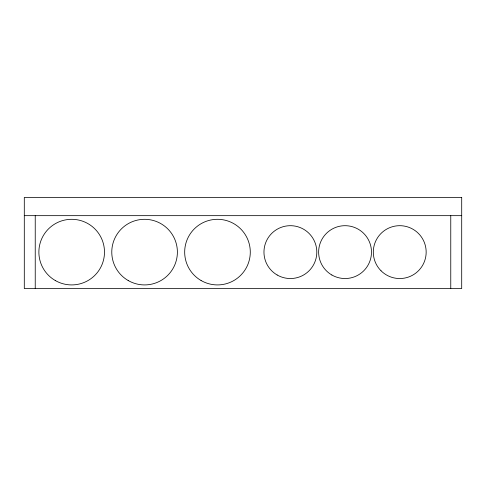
<?xml version="1.0" encoding="UTF-8"?>
<svg xmlns="http://www.w3.org/2000/svg" width="486" height="486" viewBox="0 0 486 486"><rect width="100%" height="100%" fill="white"/><g stroke="black" fill="none" stroke-linecap="round" stroke-linejoin="round"><path stroke-width="0.73" d="M24.3 215.663L461.7 215.663M450.765 215.663L450.765 288.562M35.235 215.663L35.235 288.562M461.7 197.438L24.3 197.438L24.3 288.562L461.7 288.562L461.7 197.438M55.283 280.525A32.805 32.805 0 0 0 104.49 252.113A32.805 32.805 0 0 0 55.283 223.7A32.805 32.805 0 0 0 55.283 280.525M128.183 280.525A32.805 32.805 0 0 0 177.39 252.113A32.805 32.805 0 0 0 128.183 223.7A32.805 32.805 0 0 0 128.183 280.525M201.083 280.525A32.805 32.805 0 0 0 250.29 252.113A32.805 32.805 0 0 0 201.083 223.7A32.805 32.805 0 0 0 201.083 280.525M277.172 274.997A26.426 26.426 0 0 0 316.811 252.113A26.426 26.426 0 0 0 277.172 229.228A26.426 26.426 0 0 0 277.172 274.997M331.847 274.997A26.426 26.426 0 0 0 371.486 252.113A26.426 26.426 0 0 0 331.847 229.228A26.426 26.426 0 0 0 331.847 274.997M381.048 270.799A26.426 26.426 0 0 0 425.262 258.953A26.426 26.426 0 0 0 392.895 226.585A26.426 26.426 0 0 0 381.048 270.799"/></g></svg>
